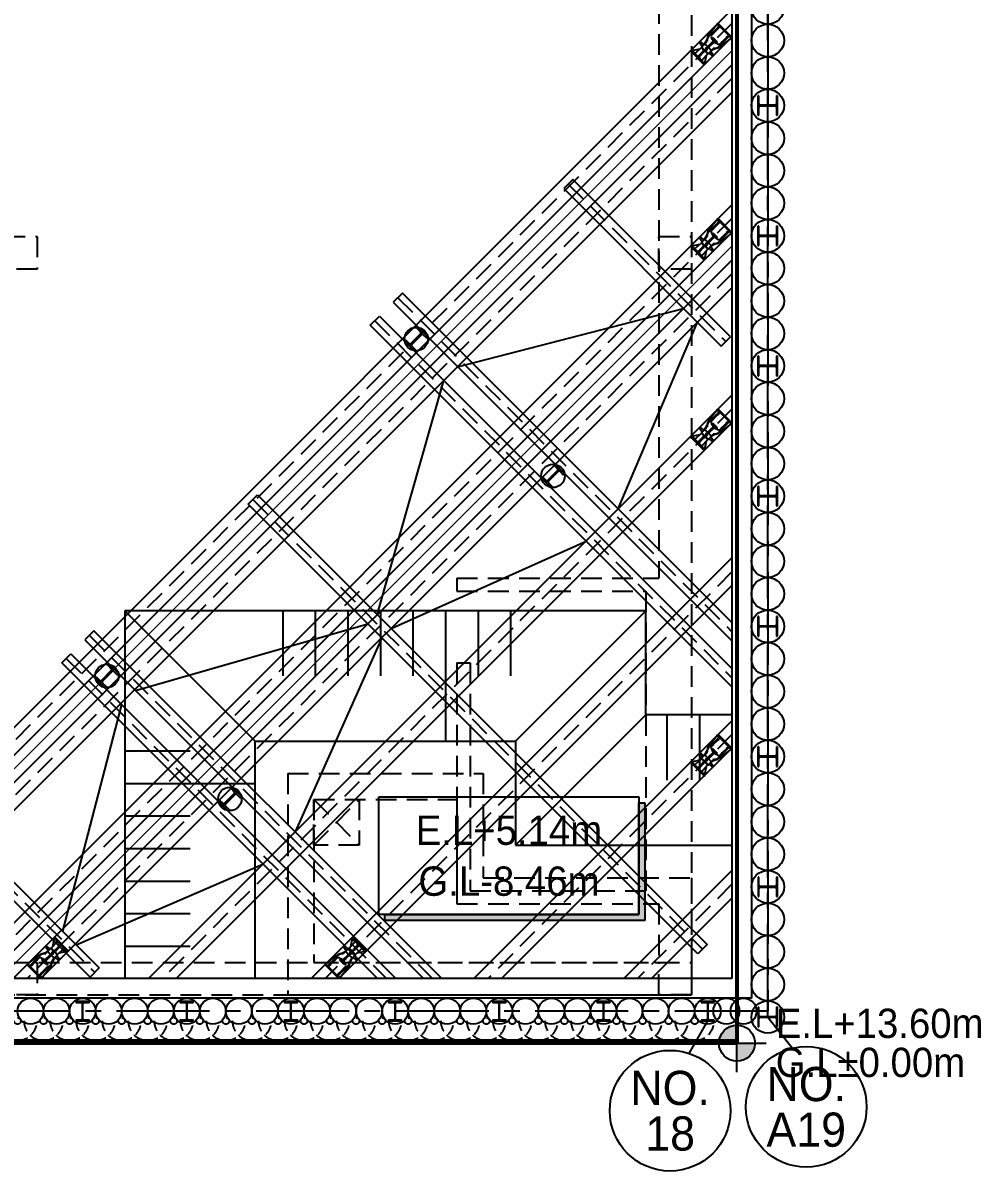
# Model space of a CAD drawing. Header units: millimetres. Extents: x 1073475 to 2890243, y -1340830 to -367733.
# Drawn here: x 2058737 to 2061314, y -382836 to -379747 of the extents above; entities that cross this region are included whole.
import ezdxf
from ezdxf.enums import TextEntityAlignment as Align

# ---------------------------------------------------------------- set-up
doc = ezdxf.new("R2010")
doc.units = ezdxf.units.MM
doc.header["$LTSCALE"] = 50
for name, pattern in [('CENTER2', [28.575, 19.05, -3.175, 3.175, -3.175]), ('HIDDEN', [9.525, 6.35, -3.175]), ('HIDDEN2', [4.7625, 3.175, -1.5875]), ('PHANTOM', [63.5, 31.75, -6.35, 6.35, -6.35, 6.35, -6.35])]:
    doc.linetypes.add(name, pattern=pattern)
doc.layers.add('_0', color=7, linetype='Continuous', lineweight=0)
for name, color, linetype in [('ANGLE', 1, 'Continuous'), ('CEN', 1, 'CENTER2'), ('CIP', 1, 'Continuous'), ('H-BEAM', 5, 'Continuous'), ('H-BEAM-상부', 173, 'Continuous'), ('HPILE-300x200', 3, 'Continuous'), ('NO', 2, 'Continuous'), ('POST PILE', 6, 'Continuous'), ('SGR', 8, 'Continuous'), ('ST-CEN', 1, 'HIDDEN'), ('ST-CEN(상부 H-BEAM)', 1, 'HIDDEN'), ('ST-CEN(하부 H-BEAM)', 1, 'HIDDEN'), ('STRUT', 3, 'Continuous'), ('WALE-1', 3, 'Continuous'), ('건축', 233, 'HIDDEN'), ('굴착고', 2, 'Continuous'), ('대지경계선', 6, 'PHANTOM'), ('법면', 41, 'Continuous'), ('유압JACK', 2, 'Continuous'), ('현황레벨', 7, 'Continuous')]:
    doc.layers.add(name, color=color, linetype=linetype)
doc.styles.add('돋움', font='')
doc.styles.get('돋움').set_extended_font_data('Dotum')

# ---------------------------------------------------------------- blocks, each defined once
blk = doc.blocks.new('계측평면')
at = {"layer": '대지경계선', "color": 8}
blk.add_line((26245, -35090), (1238, -35090), dxfattribs=at)
at = {"layer": '대지경계선', "const_width": 60}
for points in [[(26247, -35088), (1240, -35088), (-5831, -28017), (-5831, -5156), (-174, 501), (26247, 501)], [(-5833, -5158), (-176, 499), (26245, 499), (26245, -35090), (1238, -35090), (-5833, -28019), (-5833, -5158)]]:
    blk.add_lwpolyline(points, dxfattribs=at)
blk = doc.blocks.new('A$C1D3235D9')
at = {"layer": 'SGR', "linetype": 'HIDDEN2'}
blk.add_circle((0, 0), 50, dxfattribs=at)
blk.add_arc((0, 0), 300, 0, 180, dxfattribs=at)
blk = doc.blocks.new('A$C59AB4A79')
at = {"layer": '굴착고'}
blk.add_hatch(color=251, dxfattribs=at).paths.add_polyline_path([(8291, -28766), (12195, -28766), (12195, -27049), (12285, -27049), (12285, -28856), (8291, -28856)])
at = {"layer": '현황레벨'}
h = blk.add_hatch(color=251, dxfattribs=at)
h.paths.add_polyline_path([(13700, -30463, 0.414214), (13423, -30740), (13700, -30740)])
h.paths.add_polyline_path([(13700, -30740), (13700, -31017, 0.414214), (13977, -30740)])
at = {"layer": '_0', "color": 251}
for p, q in [((13623, -15500), (-627, -29750)), ((13623, -18500), (2373, -29750))]:
    blk.add_line(p, q, dxfattribs=at)
at = {"layer": 'ANGLE', "color": 251}
for p, q in [((9409, -20350), (12880, -19455)), ((11877, -22534), (13092, -19668)), ((8175, -24161), (9197, -20562)), ((8387, -24373), (11382, -23029)), ((4460, -25325), (8033, -24302)), ((8245, -24514), (6914, -27496)), ((4248, -25537), (3341, -29020)), ((3553, -29232), (6419, -27991))]:
    blk.add_line(p, q, dxfattribs=at)
at = {"layer": 'CEN', "color": 251, "ltscale": 1.5}
for p, q in [((14173, 4361), (14173, -30250)), ((14173, -30339), (14173, 4361)), ((14173, -30250), (-11145, -30250))]:
    blk.add_line(p, q, dxfattribs=at)
at = {"layer": 'CIP', "color": 251}
for centre, radius in [((14173, -14839), 250), ((14173, -15339), 250), ((14173, -15839), 250), ((14173, -16339), 250), ((14173, -16839), 250), ((14173, -17339), 250), ((14173, -17839), 250), ((14173, -18339), 250), ((14173, -18839), 250), ((14173, -19339), 250), ((14173, -19839), 250), ((14173, -20339), 250), ((14173, -20839), 250), ((14173, -21339), 250), ((14173, -21839), 250), ((14173, -22339), 250), ((14173, -22839), 250), ((14173, -23339), 250), ((14173, -23839), 250), ((14173, -24339), 250), ((14173, -24839), 250), ((14173, -25339), 250), ((14173, -25839), 250), ((14173, -26339), 250), ((14173, -26839), 250), ((14173, -27339), 250), ((14173, -27839), 250), ((14173, -28339), 250), ((14173, -28839), 250), ((14173, -29339), 250), ((14173, -29839), 250), ((2850, -30250), 200), ((3250, -30250), 200), ((3650, -30250), 200), ((4050, -30250), 200), ((4450, -30250), 200), ((4850, -30250), 200), ((5250, -30250), 200), ((5650, -30250), 200), ((6050, -30250), 200), ((6450, -30250), 200), ((6850, -30250), 200), ((7250, -30250), 200), ((7650, -30250), 200), ((8050, -30250), 200), ((8450, -30250), 200), ((8850, -30250), 200), ((9250, -30250), 200), ((9650, -30250), 200), ((10050, -30250), 200), ((10450, -30250), 200), ((10850, -30250), 200), ((11250, -30250), 200), ((11650, -30250), 200), ((12050, -30250), 200), ((12450, -30250), 200), ((12850, -30250), 200), ((13250, -30250), 200), ((13537, -30250), 200), ((13801, -30250), 200), ((14173, -30339), 250)]:
    blk.add_circle(centre, radius, dxfattribs=at)
at = {"layer": 'H-BEAM', "color": 251}
for p, q in [((8562, -19219), (8420, -19361)), ((13623, -24280), (8562, -19219)), ((8420, -19361), (13623, -24563)), ((8067, -19714), (8208, -19573)), ((8208, -19573), (13623, -24988)), ((13623, -25270), (8067, -19714)), ((3824, -24406), (3682, -24547)), ((9168, -29750), (3824, -24406)), ((3682, -24547), (8885, -29750)), ((3329, -24901), (3470, -24759)), ((3470, -24759), (8461, -29750)), ((8178, -29750), (3329, -24901))]:
    blk.add_line(p, q, dxfattribs=at)
at = {"layer": 'H-BEAM-상부', "color": 251}
for p, q in [((11180, -17473), (11039, -17615)), ((11039, -17615), (13458, -20034)), ((13600, -19892), (11180, -17473)), ((13458, -20034), (13600, -19892)), ((6192, -22461), (6334, -22320)), ((6334, -22320), (13241, -29227)), ((13099, -29368), (6192, -22461)), ((3765, -29727), (1346, -27308)), ((1487, -27166), (3906, -29585)), ((13241, -29227), (13099, -29368)), ((3906, -29585), (3765, -29727))]:
    blk.add_line(p, q, dxfattribs=at)
at = {"layer": 'HPILE-300x200', "color": 251}
for p, q in [((14037, -16189), (14023, -16189)), ((14023, -16189), (14023, -16489)), ((14037, -16314), (14037, -16189)), ((14323, -16189), (14309, -16189)), ((14309, -16189), (14309, -16314)), ((14323, -16489), (14323, -16189)), ((14323, -16339), (14023, -16339)), ((14037, -16489), (14037, -16363)), ((14289, -16334), (14057, -16334)), ((14057, -16343), (14289, -16343)), ((14309, -16363), (14309, -16489)), ((14023, -16489), (14037, -16489)), ((14309, -16489), (14323, -16489)), ((14037, -18189), (14023, -18189)), ((14023, -18189), (14023, -18489)), ((14323, -18339), (14023, -18339)), ((14037, -18314), (14037, -18189)), ((14289, -18334), (14057, -18334)), ((14323, -18189), (14309, -18189)), ((14309, -18189), (14309, -18314)), ((14323, -18489), (14323, -18189)), ((14023, -18489), (14037, -18489)), ((14037, -18489), (14037, -18363)), ((14057, -18343), (14289, -18343)), ((14309, -18363), (14309, -18489)), ((14309, -18489), (14323, -18489)), ((14037, -20189), (14023, -20189)), ((14023, -20189), (14023, -20489)), ((14037, -20314), (14037, -20189)), ((14323, -20189), (14309, -20189)), ((14309, -20189), (14309, -20314)), ((14323, -20489), (14323, -20189)), ((14323, -20339), (14023, -20339)), ((14037, -20489), (14037, -20363)), ((14289, -20334), (14057, -20334)), ((14057, -20343), (14289, -20343)), ((14309, -20363), (14309, -20489)), ((14023, -20489), (14037, -20489)), ((14309, -20489), (14323, -20489)), ((14037, -22189), (14023, -22189)), ((14023, -22189), (14023, -22489)), ((14037, -22314), (14037, -22189)), ((14323, -22189), (14309, -22189)), ((14309, -22189), (14309, -22314)), ((14323, -22489), (14323, -22189)), ((14323, -22339), (14023, -22339)), ((14037, -22489), (14037, -22363)), ((14289, -22334), (14057, -22334)), ((14057, -22343), (14289, -22343)), ((14309, -22363), (14309, -22489)), ((14023, -22489), (14037, -22489)), ((14309, -22489), (14323, -22489)), ((14037, -24189), (14023, -24189)), ((14023, -24189), (14023, -24489)), ((14037, -24314), (14037, -24189)), ((14289, -24334), (14057, -24334)), ((14323, -24189), (14309, -24189)), ((14309, -24189), (14309, -24314)), ((14323, -24489), (14323, -24189)), ((14323, -24339), (14023, -24339)), ((14023, -24489), (14037, -24489)), ((14037, -24489), (14037, -24363)), ((14057, -24343), (14289, -24343)), ((14309, -24363), (14309, -24489)), ((14309, -24489), (14323, -24489)), ((14037, -26189), (14023, -26189)), ((14023, -26189), (14023, -26489)), ((14037, -26314), (14037, -26189)), ((14323, -26189), (14309, -26189)), ((14309, -26189), (14309, -26314)), ((14323, -26489), (14323, -26189)), ((14323, -26339), (14023, -26339)), ((14037, -26489), (14037, -26363)), ((14289, -26334), (14057, -26334)), ((14057, -26343), (14289, -26343)), ((14309, -26363), (14309, -26489)), ((14023, -26489), (14037, -26489)), ((14309, -26489), (14323, -26489)), ((14037, -28189), (14023, -28189)), ((14023, -28189), (14023, -28489)), ((14037, -28314), (14037, -28189)), ((14323, -28189), (14309, -28189)), ((14309, -28189), (14309, -28314)), ((14323, -28489), (14323, -28189)), ((14323, -28339), (14023, -28339)), ((14037, -28489), (14037, -28363)), ((14289, -28334), (14057, -28334)), ((14057, -28343), (14289, -28343)), ((14309, -28363), (14309, -28489)), ((14023, -28489), (14037, -28489)), ((14309, -28489), (14323, -28489)), ((3650, -30100), (3650, -30400)), ((5250, -30100), (5250, -30400)), ((6850, -30100), (6850, -30400)), ((8450, -30100), (8450, -30400)), ((10050, -30100), (10050, -30400)), ((11750, -30100), (11550, -30100)), ((11550, -30100), (11550, -30114)), ((11550, -30114), (11625, -30114)), ((11645, -30134), (11645, -30366)), ((11650, -30100), (11650, -30400)), ((11654, -30366), (11654, -30134)), ((11674, -30114), (11750, -30114)), ((11750, -30114), (11750, -30100)), ((13350, -30100), (13150, -30100)), ((13150, -30100), (13150, -30114)), ((13150, -30114), (13225, -30114)), ((13245, -30134), (13245, -30366)), ((13250, -30100), (13250, -30400)), ((13254, -30366), (13254, -30134)), ((13274, -30114), (13350, -30114)), ((13350, -30114), (13350, -30100)), ((14037, -30189), (14023, -30189)), ((14023, -30189), (14023, -30489)), ((14037, -30314), (14037, -30189)), ((14323, -30189), (14309, -30189)), ((14309, -30189), (14309, -30314)), ((14323, -30489), (14323, -30189)), ((11625, -30386), (11550, -30386)), ((11550, -30386), (11550, -30400)), ((11550, -30400), (11750, -30400)), ((11750, -30386), (11674, -30386)), ((11750, -30400), (11750, -30386)), ((13225, -30386), (13150, -30386)), ((13150, -30386), (13150, -30400)), ((13150, -30400), (13350, -30400)), ((13350, -30386), (13274, -30386)), ((13350, -30400), (13350, -30386)), ((14323, -30339), (14023, -30339)), ((14023, -30489), (14037, -30489)), ((14037, -30489), (14037, -30363)), ((14289, -30334), (14057, -30334)), ((14057, -30343), (14289, -30343)), ((14309, -30363), (14309, -30489)), ((14309, -30489), (14323, -30489))]:
    blk.add_line(p, q, dxfattribs=at)
for points in [[(3750, -30400), (3750, -30386), (3674, -30386, -0.414214), (3654, -30366), (3654, -30134, -0.414214), (3674, -30114), (3750, -30114), (3750, -30100), (3550, -30100), (3550, -30114), (3625, -30114, -0.414214), (3645, -30134), (3645, -30366, -0.414214), (3625, -30386), (3550, -30386), (3550, -30400)], [(5350, -30400), (5350, -30386), (5274, -30386, -0.414214), (5254, -30366), (5254, -30134, -0.414214), (5274, -30114), (5350, -30114), (5350, -30100), (5150, -30100), (5150, -30114), (5225, -30114, -0.414214), (5245, -30134), (5245, -30366, -0.414214), (5225, -30386), (5150, -30386), (5150, -30400)], [(6950, -30400), (6950, -30386), (6874, -30386, -0.414214), (6854, -30366), (6854, -30134, -0.414214), (6874, -30114), (6950, -30114), (6950, -30100), (6750, -30100), (6750, -30114), (6825, -30114, -0.414214), (6845, -30134), (6845, -30366, -0.414214), (6825, -30386), (6750, -30386), (6750, -30400)], [(8550, -30400), (8550, -30386), (8474, -30386, -0.414214), (8454, -30366), (8454, -30134, -0.414214), (8474, -30114), (8550, -30114), (8550, -30100), (8350, -30100), (8350, -30114), (8425, -30114, -0.414214), (8445, -30134), (8445, -30366, -0.414214), (8425, -30386), (8350, -30386), (8350, -30400)], [(10150, -30400), (10150, -30386), (10074, -30386, -0.414214), (10054, -30366), (10054, -30134, -0.414214), (10074, -30114), (10150, -30114), (10150, -30100), (9950, -30100), (9950, -30114), (10025, -30114, -0.414214), (10045, -30134), (10045, -30366, -0.414214), (10025, -30386), (9950, -30386), (9950, -30400)]]:
    blk.add_lwpolyline(points, format="xyb", close=True, dxfattribs=at)
for centre, start, end in [((14057, -16314), 180, 270), ((14057, -16363), 90, 180), ((14289, -16314), 270, 0), ((14289, -16363), 0, 90), ((14057, -18314), 180, 270), ((14289, -18314), 270, 0), ((14057, -18363), 90, 180), ((14289, -18363), 0, 90), ((14057, -20314), 180, 270), ((14057, -20363), 90, 180), ((14289, -20314), 270, 0), ((14289, -20363), 0, 90), ((14057, -22314), 180, 270), ((14057, -22363), 90, 180), ((14289, -22314), 270, 0), ((14289, -22363), 0, 90), ((14057, -24314), 180, 270), ((14289, -24314), 270, 0), ((14057, -24363), 90, 180), ((14289, -24363), 0, 90), ((14057, -26314), 180, 270), ((14057, -26363), 90, 180), ((14289, -26314), 270, 0), ((14289, -26363), 0, 90), ((14057, -28314), 180, 270), ((14057, -28363), 90, 180), ((14289, -28314), 270, 0), ((14289, -28363), 0, 90), ((11625, -30134), 0, 90), ((11674, -30134), 90, 180), ((13225, -30134), 0, 90), ((13274, -30134), 90, 180), ((14057, -30314), 180, 270), ((14289, -30314), 270, 0), ((11625, -30366), 270, 0), ((11674, -30366), 180, 270), ((13225, -30366), 270, 0), ((13274, -30366), 180, 270), ((14057, -30363), 90, 180), ((14289, -30363), 0, 90)]:
    blk.add_arc(centre, 20, start, end, dxfattribs=at)
at = {"layer": 'NO', "color": 251, "ltscale": 0.2}
for p, q in [((12965, -30898), (13250, -30400)), ((14173, -30343), (14553, -30817))]:
    blk.add_line(p, q, dxfattribs=at)
at = {"layer": 'NO', "color": 251}
for centre in [(12673, -31778), (14764, -31719)]:
    blk.add_circle(centre, 927, dxfattribs=at)
at = {"layer": 'POST PILE', "color": 251}
for p, q in [((8668, -20032), (8880, -19820)), ((10768, -22133), (10980, -21921)), ((3917, -25206), (4129, -24994)), ((5806, -27095), (6018, -26883))]:
    blk.add_line(p, q, dxfattribs=at)
for points in [[(8950, -19891), (8933, -19909), (8883, -19859, 0.414214), (8855, -19859), (8706, -20007, 0.414214), (8706, -20036), (8756, -20085), (8738, -20103), (8597, -19962), (8615, -19944), (8664, -19994, 0.414214), (8693, -19994), (8841, -19845, 0.414214), (8841, -19817), (8791, -19767), (8809, -19750)], [(11051, -21991), (11033, -22009), (10983, -21959, 0.414214), (10955, -21959), (10807, -22108, 0.414214), (10807, -22136), (10856, -22186), (10839, -22204), (10697, -22062), (10715, -22044), (10765, -22094, 0.414214), (10793, -22094), (10942, -21946, 0.414214), (10942, -21918), (10892, -21868), (10909, -21850)], [(4200, -25065), (4182, -25082), (4132, -25033, 0.414214), (4104, -25033), (3955, -25181, 0.414214), (3955, -25209), (4005, -25259), (3988, -25277), (3846, -25135), (3864, -25118), (3914, -25168, 0.414214), (3942, -25168), (4091, -25019, 0.414214), (4091, -24991), (4041, -24941), (4058, -24923)], [(6089, -26954), (6071, -26971), (6021, -26921, 0.414214), (5993, -26921), (5844, -27070, 0.414214), (5844, -27098), (5894, -27148), (5877, -27166), (5735, -27024), (5753, -27007), (5803, -27056, 0.414214), (5831, -27056), (5979, -26908, 0.414214), (5979, -26880), (5930, -26830), (5947, -26812)]]:
    blk.add_lwpolyline(points, format="xyb", close=True, dxfattribs=at)
for centre in [(8774, -19926), (10874, -22027), (4023, -25100), (5912, -26989)]:
    blk.add_circle(centre, 180, dxfattribs=at)
at = {"layer": 'SGR', "color": 251, "linetype": 'HIDDEN2'}
for centre in [(11850, -30400), (12250, -30400), (12650, -30400), (13050, -30400)]:
    blk.add_circle(centre, 50, dxfattribs=at)
for centre in [(11850, -30400), (12250, -30400), (12650, -30400), (13050, -30400)]:
    blk.add_arc(centre, 300, 180, 0, dxfattribs=at)
at = {"layer": 'ST-CEN', "color": 251}
for p, q in [((13623, -15076), (-1051, -29750)), ((13623, -15925), (-203, -29750)), ((13623, -18076), (1949, -29750)), ((13623, -18925), (2797, -29750)), ((13623, -21000), (4873, -29750)), ((13623, -23500), (7373, -29750)), ((13623, -26000), (9873, -29750)), ((13623, -28300), (12173, -29750))]:
    blk.add_line(p, q, dxfattribs=at)
at = {"layer": 'ST-CEN(상부 H-BEAM)', "color": 251}
for p, q in [((11110, -17544), (13529, -19963)), ((6263, -22390), (13170, -29297)), ((1417, -27237), (3836, -29656))]:
    blk.add_line(p, q, dxfattribs=at)
at = {"layer": 'ST-CEN(하부 H-BEAM)', "color": 251}
for p, q in [((8491, -19290), (13623, -24422)), ((8137, -19644), (13623, -25129)), ((3753, -24476), (9026, -29750)), ((3399, -24830), (8319, -29750))]:
    blk.add_line(p, q, dxfattribs=at)
at = {"layer": 'STRUT', "color": 251}
for p, q in [((13623, -14864), (-1263, -29750)), ((13623, -15288), (-839, -29750)), ((13623, -15712), (-415, -29750)), ((13623, -16137), (9, -29750)), ((13623, -17864), (1737, -29750)), ((13623, -18288), (2161, -29750)), ((13623, -18712), (2585, -29750)), ((13623, -19137), (3009, -29750)), ((13623, -20788), (4661, -29750)), ((13623, -21212), (5085, -29750)), ((13623, -23288), (7161, -29750)), ((13623, -23712), (7585, -29750)), ((13623, -25788), (9661, -29750)), ((13623, -26212), (10085, -29750)), ((13623, -28088), (11961, -29750)), ((13623, -28512), (12385, -29750))]:
    blk.add_line(p, q, dxfattribs=at)
at = {"layer": 'WALE-1', "color": 251}
for p, q in [((13923, 4150), (13923, -30050)), ((13623, 3850), (13623, -29750)), ((13623, -29750), (-10938, -29750)), ((13923, -30050), (-11062, -30050))]:
    blk.add_line(p, q, dxfattribs=at)
at = {"layer": '건축', "color": 251}
for p, q in [((13700, 4849), (13700, -30740)), ((13000, 4100), (13000, -30000)), ((12500, 0), (12500, -23600)), ((2450, -18350), (2950, -18350)), ((2950, -18350), (2950, -18850)), ((12500, -18850), (12500, -18350)), ((12500, -18350), (13000, -18350)), ((13000, -18350), (13000, -18850)), ((2950, -18850), (2450, -18850)), ((13000, -18850), (12500, -18850)), ((9400, -23600), (9400, -23800)), ((9400, -23600), (12500, -23600)), ((9400, -23800), (12300, -23800)), ((12300, -23800), (12300, -28400)), ((9400, -24900), (9400, -28600)), ((9400, -24900), (9600, -24900)), ((9600, -24900), (9600, -28400)), ((6800, -26600), (9800, -26600)), ((6800, -26600), (6800, -30000)), ((9800, -26600), (9800, -28200)), ((8201, -26959), (12195, -26959)), ((8201, -28766), (8201, -26959)), ((12195, -26959), (12195, -28766)), ((7200, -27000), (9400, -27000)), ((7200, -27000), (7200, -29500)), ((7200, -27000), (7900, -27700)), ((7200, -27700), (7900, -27000)), ((7200, -27000), (7900, -27000)), ((7200, -27700), (7200, -27000)), ((7900, -27000), (7900, -27700)), ((9400, -27000), (9400, -28600)), ((7900, -27700), (7200, -27700)), ((9800, -28200), (13000, -28200)), ((13000, -28200), (13000, -30000)), ((9600, -28400), (12300, -28400)), ((9400, -28600), (12500, -28600)), ((9400, -28600), (12500, -28600)), ((9400, -28600), (12500, -28600)), ((12500, -28600), (12500, -29500)), ((12500, -28600), (12500, -29500)), ((12500, -28600), (12500, -29500)), ((12195, -28766), (8201, -28766)), ((-10834, -29500), (12500, -29500)), ((2450, -29500), (2950, -29500)), ((2950, -29500), (2950, -30000)), ((7200, -29500), (12500, -29500)), ((12500, -30000), (12500, -29500)), ((12500, -29500), (13000, -29500)), ((13000, -29500), (13000, -30000)), ((-11041, -30000), (13000, -30000)), ((2950, -30000), (2450, -30000)), ((6800, -30000), (13000, -30000)), ((13000, -30000), (12500, -30000)), ((13700, -30740), (-11307, -30740))]:
    blk.add_line(p, q, dxfattribs=at)
at = {"layer": '굴착고', "color": 251}
for p, q in [((8201, -26959), (12195, -26959)), ((8201, -28766), (8201, -26959)), ((12195, -26959), (12195, -28766)), ((12195, -28766), (12195, -27049)), ((12195, -27049), (12285, -27049)), ((12285, -27049), (12285, -28856)), ((12195, -28766), (8201, -28766)), ((8291, -28766), (12195, -28766)), ((8291, -28856), (8291, -28766)), ((12285, -28856), (8291, -28856))]:
    blk.add_line(p, q, dxfattribs=at)
at = {"layer": '대지경계선'}
blk.add_line((13700, 4849), (13700, -30740), dxfattribs=at)
at = {"layer": '대지경계선', "const_width": 60}
blk.add_lwpolyline([(13700, -30740), (-11307, -30740), (-18378, -23669), (-18378, -808), (-12721, 4849), (13700, 4849)], dxfattribs=at)
at = {"layer": '법면', "color": 251}
for p, q in [((12300, -24100), (4300, -24100)), ((4300, -24100), (4300, -29750)), ((4300, -24100), (6300, -26100)), ((6723, -24100), (6723, -25100)), ((7223, -24100), (7223, -25100)), ((7723, -24100), (7723, -25100)), ((8223, -24100), (8223, -25100)), ((8723, -24100), (8723, -25100)), ((9223, -24100), (9223, -26100)), ((9723, -24100), (9723, -25100)), ((10223, -24100), (10223, -25100)), ((10300, -26100), (12300, -24100)), ((12300, -25700), (12300, -24100)), ((12300, -25700), (10300, -27700)), ((13623, -25700), (12300, -25700)), ((12623, -25700), (12623, -26700)), ((13123, -25700), (13123, -26700)), ((4300, -26250), (5300, -26250)), ((6300, -29750), (6300, -26100)), ((6300, -26100), (10300, -26100)), ((10300, -26100), (10300, -27700)), ((4300, -26750), (6300, -26750)), ((4300, -27250), (5300, -27250)), ((4300, -27750), (5300, -27750)), ((10300, -27700), (13623, -27700)), ((4300, -28250), (5300, -28250)), ((4300, -28750), (5300, -28750)), ((4300, -29250), (5300, -29250))]:
    blk.add_line(p, q, dxfattribs=at)
at = {"layer": '유압JACK', "color": 251}
for p, q in [((13401, -15085), (13263, -15260)), ((13416, -15128), (13266, -15277)), ((13435, -15130), (13309, -15257)), ((13401, -15085), (13411, -15076)), ((13401, -15092), (13416, -15106)), ((13406, -15160), (13408, -15163)), ((13419, -15152), (13408, -15163)), ((13623, -15288), (13411, -15076)), ((13416, -15150), (13419, -15152)), ((13568, -15259), (13440, -15130)), ((13209, -15388), (13240, -15323)), ((13240, -15345), (13240, -15328)), ((13314, -15311), (13320, -15305)), ((13315, -15313), (13322, -15307)), ((13316, -15301), (13320, -15298)), ((13398, -15383), (13316, -15301)), ((13401, -15379), (13320, -15298)), ((13324, -15309), (13320, -15305)), ((13323, -15308), (13327, -15305)), ((13324, -15309), (13327, -15305)), ((13324, -15309), (13327, -15305)), ((13394, -15379), (13324, -15309)), ((13329, -15307), (13327, -15305)), ((13329, -15303), (13333, -15299)), ((13331, -15304), (13329, -15303)), ((13329, -15307), (13331, -15304)), ((13394, -15372), (13329, -15307)), ((13331, -15234), (13334, -15237)), ((13396, -15369), (13331, -15304)), ((13399, -15366), (13333, -15299)), ((13334, -15237), (13345, -15227)), ((13342, -15224), (13345, -15227)), ((13571, -15283), (13422, -15432)), ((13614, -15297), (13439, -15436)), ((13568, -15263), (13442, -15390)), ((13546, -15280), (13536, -15290)), ((13539, -15293), (13536, -15290)), ((13549, -15283), (13546, -15280)), ((13606, -15297), (13592, -15283)), ((13614, -15297), (13623, -15288)), ((12986, -15500), (12995, -15491)), ((13198, -15712), (12986, -15500)), ((12986, -15500), (13198, -15712)), ((13003, -15491), (13088, -15576)), ((13003, -15491), (13113, -15601)), ((13003, -15491), (13043, -15531)), ((13005, -15494), (13135, -15467)), ((13151, -15453), (13063, -15532)), ((13172, -15516), (13109, -15576)), ((13131, -15380), (13161, -15416)), ((13145, -15366), (13180, -15396)), ((13158, -15438), (13160, -15436)), ((13207, -15492), (13158, -15443)), ((13203, -15496), (13159, -15453)), ((13160, -15436), (13202, -15394)), ((13163, -15457), (13168, -15453)), ((13242, -15535), (13163, -15457)), ((13166, -15459), (13170, -15455)), ((13246, -15531), (13168, -15453)), ((13201, -15395), (13202, -15394)), ((13202, -15395), (13202, -15394)), ((13203, -15496), (13246, -15539)), ((13205, -15391), (13234, -15362)), ((13268, -15454), (13205, -15391)), ((13207, -15492), (13255, -15540)), ((13256, -15442), (13208, -15394)), ((13335, -15351), (13255, -15431)), ((13256, -15442), (13305, -15491)), ((13263, -15539), (13305, -15496)), ((13348, -15363), (13268, -15443)), ((13268, -15454), (13308, -15494)), ((13282, -15430), (13269, -15417)), ((13332, -15554), (13302, -15518)), ((13303, -15498), (13305, -15496)), ((13304, -15497), (13305, -15496)), ((13308, -15494), (13336, -15465)), ((13311, -15490), (13375, -15459)), ((13340, -15371), (13327, -15359)), ((13354, -15459), (13371, -15459)), ((13385, -15383), (13392, -15377)), ((13388, -15385), (13394, -15379)), ((13390, -15376), (13394, -15372)), ((13390, -15375), (13394, -15372)), ((13392, -15370), (13394, -15368)), ((13396, -15369), (13399, -15366)), ((13398, -15383), (13401, -15379)), ((13461, -15365), (13472, -15354)), ((13464, -15367), (13461, -15365)), ((13475, -15357), (13472, -15354)), ((13208, -15696), (13105, -15594)), ((13183, -15526), (13122, -15590)), ((13208, -15696), (13123, -15611)), ((13246, -15548), (13167, -15636)), ((13208, -15696), (13168, -15656)), ((13205, -15693), (13232, -15564)), ((13240, -15533), (13244, -15529)), ((13242, -15535), (13246, -15531)), ((13261, -15540), (13263, -15539)), ((13318, -15568), (13283, -15538)), ((13198, -15712), (13208, -15703)), ((13401, -18085), (13263, -18260)), ((13416, -18128), (13266, -18277)), ((13435, -18130), (13309, -18257)), ((13401, -18085), (13411, -18076)), ((13401, -18092), (13416, -18106)), ((13406, -18160), (13408, -18163)), ((13419, -18152), (13408, -18163)), ((13623, -18288), (13411, -18076)), ((13416, -18150), (13419, -18152)), ((13568, -18259), (13440, -18130)), ((13209, -18388), (13240, -18323)), ((13240, -18345), (13240, -18328)), ((13314, -18311), (13320, -18305)), ((13315, -18313), (13322, -18307)), ((13316, -18301), (13320, -18298)), ((13398, -18383), (13316, -18301)), ((13401, -18379), (13320, -18298)), ((13324, -18309), (13320, -18305)), ((13323, -18308), (13327, -18305)), ((13324, -18309), (13327, -18305)), ((13324, -18309), (13327, -18305)), ((13394, -18379), (13324, -18309)), ((13329, -18307), (13327, -18305)), ((13329, -18303), (13333, -18299)), ((13331, -18304), (13329, -18303)), ((13329, -18307), (13331, -18304)), ((13394, -18372), (13329, -18307)), ((13331, -18234), (13334, -18237)), ((13396, -18369), (13331, -18304)), ((13399, -18366), (13333, -18299)), ((13334, -18237), (13345, -18227)), ((13342, -18224), (13345, -18227)), ((13571, -18283), (13422, -18432)), ((13614, -18297), (13439, -18436)), ((13568, -18263), (13442, -18390)), ((13546, -18280), (13536, -18290)), ((13539, -18293), (13536, -18290)), ((13549, -18283), (13546, -18280)), ((13606, -18297), (13592, -18283)), ((13614, -18297), (13623, -18288)), ((12986, -18500), (12995, -18491)), ((13198, -18712), (12986, -18500)), ((12986, -18500), (13198, -18712)), ((13003, -18491), (13088, -18576)), ((13003, -18491), (13113, -18601)), ((13003, -18491), (13043, -18531)), ((13005, -18494), (13135, -18467)), ((13151, -18453), (13063, -18532)), ((13172, -18516), (13109, -18576)), ((13131, -18380), (13161, -18416)), ((13145, -18366), (13180, -18396)), ((13158, -18438), (13160, -18436)), ((13207, -18492), (13158, -18443)), ((13203, -18496), (13159, -18453)), ((13160, -18436), (13202, -18394)), ((13163, -18457), (13168, -18453)), ((13242, -18535), (13163, -18457)), ((13166, -18459), (13170, -18455)), ((13246, -18531), (13168, -18453)), ((13201, -18395), (13202, -18394)), ((13202, -18395), (13202, -18394)), ((13203, -18496), (13246, -18539)), ((13205, -18391), (13234, -18362)), ((13268, -18454), (13205, -18391)), ((13207, -18492), (13255, -18540)), ((13256, -18442), (13208, -18394)), ((13335, -18351), (13255, -18431)), ((13256, -18442), (13305, -18491)), ((13263, -18539), (13305, -18496)), ((13348, -18363), (13268, -18443)), ((13268, -18454), (13308, -18494)), ((13282, -18430), (13269, -18417)), ((13303, -18498), (13305, -18496)), ((13304, -18497), (13305, -18496)), ((13308, -18494), (13336, -18465)), ((13311, -18490), (13375, -18459)), ((13340, -18371), (13327, -18359)), ((13354, -18459), (13371, -18459)), ((13385, -18383), (13392, -18377)), ((13388, -18385), (13394, -18379)), ((13390, -18376), (13394, -18372)), ((13390, -18375), (13394, -18372)), ((13392, -18370), (13394, -18368)), ((13396, -18369), (13399, -18366)), ((13398, -18383), (13401, -18379)), ((13461, -18365), (13472, -18354)), ((13464, -18367), (13461, -18365)), ((13475, -18357), (13472, -18354)), ((13208, -18696), (13105, -18594)), ((13183, -18526), (13122, -18590)), ((13208, -18696), (13123, -18611)), ((13246, -18548), (13167, -18636)), ((13208, -18696), (13168, -18656)), ((13205, -18693), (13232, -18564)), ((13240, -18533), (13244, -18529)), ((13242, -18535), (13246, -18531)), ((13261, -18540), (13263, -18539)), ((13318, -18568), (13283, -18538)), ((13332, -18554), (13302, -18518)), ((13198, -18712), (13208, -18703)), ((13401, -21009), (13263, -21184)), ((13416, -21052), (13266, -21201)), ((13435, -21055), (13309, -21181)), ((13331, -21159), (13334, -21162)), ((13334, -21162), (13345, -21151)), ((13342, -21148), (13345, -21151)), ((13401, -21009), (13411, -21000)), ((13401, -21017), (13416, -21031)), ((13406, -21084), (13408, -21087)), ((13419, -21077), (13408, -21087)), ((13623, -21212), (13411, -21000)), ((13416, -21074), (13419, -21077)), ((13568, -21183), (13440, -21055)), ((13131, -21305), (13161, -21340)), ((13145, -21291), (13180, -21321)), ((13160, -21360), (13202, -21318)), ((13201, -21320), (13202, -21318)), ((13202, -21319), (13202, -21318)), ((13205, -21315), (13234, -21287)), ((13268, -21378), (13205, -21315)), ((13256, -21367), (13208, -21318)), ((13209, -21312), (13240, -21248)), ((13240, -21269), (13240, -21252)), ((13335, -21275), (13255, -21355)), ((13348, -21288), (13268, -21368)), ((13314, -21235), (13320, -21229)), ((13315, -21238), (13322, -21231)), ((13316, -21226), (13320, -21222)), ((13398, -21307), (13316, -21226)), ((13401, -21304), (13320, -21222)), ((13324, -21233), (13320, -21229)), ((13323, -21233), (13327, -21229)), ((13324, -21233), (13327, -21229)), ((13324, -21233), (13327, -21229)), ((13394, -21303), (13324, -21233)), ((13329, -21231), (13327, -21229)), ((13340, -21296), (13327, -21283)), ((13329, -21227), (13333, -21224)), ((13331, -21229), (13329, -21227)), ((13329, -21231), (13331, -21229)), ((13394, -21296), (13329, -21231)), ((13396, -21294), (13331, -21229)), ((13399, -21290), (13333, -21224)), ((13385, -21308), (13392, -21301)), ((13388, -21309), (13394, -21303)), ((13390, -21300), (13394, -21296)), ((13390, -21299), (13394, -21296)), ((13392, -21294), (13394, -21292)), ((13396, -21294), (13399, -21290)), ((13398, -21307), (13401, -21304)), ((13571, -21207), (13422, -21357)), ((13614, -21222), (13439, -21360)), ((13568, -21188), (13442, -21314)), ((13461, -21289), (13472, -21278)), ((13464, -21292), (13461, -21289)), ((13475, -21281), (13472, -21278)), ((13546, -21204), (13536, -21215)), ((13539, -21217), (13536, -21215)), ((13549, -21207), (13546, -21204)), ((13606, -21222), (13592, -21207)), ((13614, -21222), (13623, -21212)), ((12986, -21425), (12995, -21415)), ((13198, -21637), (12986, -21425)), ((12986, -21425), (13198, -21637)), ((13003, -21415), (13088, -21500)), ((13003, -21415), (13113, -21525)), ((13003, -21415), (13043, -21455)), ((13005, -21418), (13135, -21391)), ((13151, -21377), (13063, -21456)), ((13172, -21440), (13109, -21501)), ((13183, -21451), (13122, -21514)), ((13158, -21362), (13160, -21360)), ((13207, -21416), (13158, -21368)), ((13203, -21420), (13159, -21377)), ((13163, -21381), (13168, -21377)), ((13242, -21460), (13163, -21381)), ((13166, -21383), (13170, -21379)), ((13246, -21472), (13167, -21560)), ((13246, -21455), (13168, -21377)), ((13203, -21420), (13246, -21464)), ((13205, -21618), (13232, -21488)), ((13207, -21416), (13255, -21465)), ((13240, -21457), (13244, -21453)), ((13242, -21460), (13246, -21455)), ((13256, -21367), (13305, -21415)), ((13261, -21465), (13263, -21463)), ((13263, -21463), (13305, -21421)), ((13268, -21378), (13308, -21418)), ((13282, -21354), (13269, -21341)), ((13318, -21492), (13283, -21462)), ((13332, -21478), (13302, -21443)), ((13303, -21422), (13305, -21421)), ((13304, -21421), (13305, -21421)), ((13308, -21418), (13336, -21389)), ((13311, -21414), (13375, -21383)), ((13354, -21383), (13371, -21383)), ((13208, -21620), (13105, -21518)), ((13208, -21620), (13123, -21535)), ((13208, -21620), (13168, -21580)), ((13198, -21637), (13208, -21628)), ((13401, -26010), (13263, -26184)), ((13416, -26052), (13266, -26201)), ((13435, -26055), (13309, -26181)), ((13401, -26010), (13411, -26000)), ((13401, -26017), (13416, -26031)), ((13406, -26084), (13408, -26087)), ((13419, -26077), (13408, -26087)), ((13623, -26212), (13411, -26000)), ((13416, -26074), (13419, -26077)), ((13568, -26183), (13440, -26055)), ((13209, -26312), (13240, -26248)), ((13240, -26269), (13240, -26252)), ((13335, -26275), (13255, -26355)), ((13314, -26235), (13320, -26229)), ((13315, -26238), (13322, -26231)), ((13316, -26226), (13320, -26222)), ((13398, -26307), (13316, -26226)), ((13401, -26304), (13320, -26222)), ((13324, -26233), (13320, -26229)), ((13323, -26233), (13327, -26229)), ((13324, -26233), (13327, -26229)), ((13324, -26233), (13327, -26229)), ((13394, -26303), (13324, -26233)), ((13329, -26231), (13327, -26229)), ((13329, -26227), (13333, -26224)), ((13331, -26229), (13329, -26227)), ((13329, -26231), (13331, -26229)), ((13394, -26296), (13329, -26231)), ((13331, -26159), (13334, -26162)), ((13396, -26294), (13331, -26229)), ((13399, -26290), (13333, -26224)), ((13334, -26162), (13345, -26151)), ((13342, -26148), (13345, -26151)), ((13571, -26207), (13422, -26357)), ((13614, -26222), (13439, -26360)), ((13568, -26188), (13442, -26314)), ((13546, -26204), (13536, -26215)), ((13539, -26217), (13536, -26215)), ((13549, -26207), (13546, -26204)), ((13606, -26222), (13592, -26207)), ((13614, -26222), (13623, -26212)), ((12986, -26425), (12995, -26415)), ((13198, -26637), (12986, -26425)), ((12986, -26425), (13198, -26637)), ((13003, -26415), (13088, -26500)), ((13003, -26415), (13113, -26525)), ((13003, -26415), (13043, -26455)), ((13005, -26418), (13135, -26391)), ((13151, -26377), (13063, -26456)), ((13172, -26440), (13109, -26501)), ((13183, -26451), (13122, -26514)), ((13131, -26305), (13161, -26340)), ((13145, -26291), (13180, -26321)), ((13158, -26362), (13160, -26360)), ((13207, -26416), (13158, -26368)), ((13203, -26420), (13159, -26377)), ((13160, -26360), (13202, -26318)), ((13163, -26381), (13168, -26377)), ((13242, -26460), (13163, -26381)), ((13166, -26383), (13170, -26379)), ((13246, -26455), (13168, -26377)), ((13201, -26320), (13202, -26318)), ((13202, -26319), (13202, -26318)), ((13203, -26420), (13246, -26464)), ((13205, -26315), (13234, -26287)), ((13268, -26378), (13205, -26315)), ((13207, -26416), (13255, -26465)), ((13256, -26367), (13208, -26318)), ((13256, -26367), (13305, -26415)), ((13263, -26463), (13305, -26421)), ((13348, -26288), (13268, -26368)), ((13268, -26378), (13308, -26418)), ((13282, -26354), (13269, -26341)), ((13332, -26478), (13302, -26443)), ((13303, -26422), (13305, -26421)), ((13304, -26421), (13305, -26421)), ((13308, -26418), (13336, -26389)), ((13311, -26414), (13375, -26383)), ((13340, -26296), (13327, -26283)), ((13354, -26383), (13371, -26383)), ((13385, -26308), (13392, -26301)), ((13388, -26309), (13394, -26303)), ((13390, -26300), (13394, -26296)), ((13390, -26299), (13394, -26296)), ((13392, -26294), (13394, -26292)), ((13396, -26294), (13399, -26290)), ((13398, -26307), (13401, -26304)), ((13461, -26289), (13472, -26278)), ((13464, -26292), (13461, -26289)), ((13475, -26281), (13472, -26278)), ((13208, -26620), (13105, -26518)), ((13208, -26620), (13123, -26535)), ((13246, -26472), (13167, -26560)), ((13208, -26620), (13168, -26580)), ((13198, -26637), (13208, -26628)), ((13205, -26618), (13232, -26488)), ((13240, -26457), (13244, -26453)), ((13242, -26460), (13246, -26455)), ((13261, -26465), (13263, -26463)), ((13318, -26492), (13283, -26462)), ((3088, -29272), (3118, -29308)), ((3102, -29258), (3137, -29288)), ((3174, -29278), (3253, -29190)), ((3215, -29133), (3188, -29262)), ((3222, -29114), (3212, -29123)), ((3212, -29130), (3252, -29170)), ((3212, -29130), (3315, -29232)), ((3212, -29130), (3297, -29215)), ((3222, -29114), (3434, -29326)), ((3434, -29326), (3222, -29114)), ((3237, -29300), (3298, -29236)), ((3248, -29311), (3311, -29250)), ((3417, -29335), (3307, -29225)), ((3417, -29335), (3332, -29250)), ((7663, -29272), (7693, -29308)), ((7677, -29258), (7713, -29288)), ((7749, -29278), (7829, -29190)), ((7791, -29133), (7764, -29262)), ((7797, -29114), (7788, -29123)), ((7788, -29130), (7828, -29170)), ((7788, -29130), (7891, -29232)), ((7788, -29130), (7873, -29215)), ((7797, -29114), (8009, -29326)), ((8009, -29326), (7797, -29114)), ((7812, -29300), (7873, -29236)), ((7823, -29311), (7887, -29250)), ((7993, -29335), (7883, -29225)), ((7993, -29335), (7908, -29250)), ((2806, -29529), (2981, -29390)), ((2849, -29543), (2998, -29394)), ((2852, -29563), (2978, -29436)), ((3022, -29443), (3019, -29447)), ((3019, -29447), (3100, -29528)), ((3022, -29443), (3104, -29525)), ((3032, -29441), (3026, -29447)), ((3026, -29447), (3096, -29517)), ((3035, -29443), (3028, -29449)), ((3109, -29336), (3045, -29367)), ((3066, -29367), (3049, -29367)), ((3072, -29463), (3152, -29383)), ((3112, -29332), (3084, -29361)), ((3085, -29475), (3165, -29395)), ((3152, -29372), (3112, -29332)), ((3157, -29287), (3115, -29330)), ((3117, -29328), (3115, -29330)), ((3116, -29329), (3115, -29330)), ((3164, -29384), (3115, -29335)), ((3138, -29396), (3151, -29409)), ((3152, -29372), (3215, -29435)), ((3159, -29286), (3157, -29287)), ((3164, -29384), (3212, -29432)), ((3213, -29334), (3165, -29286)), ((3217, -29330), (3174, -29287)), ((3178, -29291), (3174, -29295)), ((3174, -29295), (3252, -29373)), ((3180, -29293), (3176, -29297)), ((3178, -29291), (3256, -29369)), ((3211, -29439), (3180, -29503)), ((3215, -29435), (3186, -29464)), ((3213, -29334), (3261, -29383)), ((3217, -29330), (3261, -29373)), ((3260, -29390), (3218, -29432)), ((3218, -29431), (3218, -29432)), ((3219, -29431), (3218, -29432)), ((3275, -29460), (3239, -29430)), ((3254, -29367), (3250, -29371)), ((3256, -29369), (3252, -29373)), ((3289, -29446), (3259, -29410)), ((3261, -29388), (3260, -29390)), ((3269, -29374), (3357, -29294)), ((3415, -29332), (3285, -29359)), ((3417, -29335), (3377, -29295)), ((3434, -29326), (3424, -29335)), ((7382, -29529), (7557, -29390)), ((7425, -29543), (7574, -29394)), ((7427, -29563), (7554, -29436)), ((7598, -29443), (7594, -29447)), ((7594, -29447), (7676, -29528)), ((7598, -29443), (7679, -29525)), ((7608, -29441), (7602, -29447)), ((7602, -29447), (7672, -29517)), ((7610, -29443), (7604, -29449)), ((7684, -29336), (7620, -29367)), ((7642, -29367), (7625, -29367)), ((7648, -29463), (7728, -29383)), ((7688, -29332), (7659, -29361)), ((7660, -29475), (7740, -29395)), ((7728, -29372), (7688, -29332)), ((7733, -29287), (7691, -29330)), ((7692, -29328), (7691, -29330)), ((7692, -29329), (7691, -29330)), ((7739, -29384), (7691, -29335)), ((7714, -29396), (7727, -29409)), ((7728, -29372), (7791, -29435)), ((7735, -29286), (7733, -29287)), ((7739, -29384), (7788, -29432)), ((7789, -29334), (7740, -29286)), ((7793, -29330), (7750, -29287)), ((7754, -29291), (7750, -29295)), ((7750, -29295), (7828, -29373)), ((7756, -29293), (7752, -29297)), ((7754, -29291), (7832, -29369)), ((7787, -29439), (7756, -29503)), ((7791, -29435), (7762, -29464)), ((7789, -29334), (7837, -29383)), ((7793, -29330), (7836, -29373)), ((7836, -29390), (7793, -29432)), ((7794, -29431), (7793, -29432)), ((7795, -29431), (7793, -29432)), ((7851, -29460), (7815, -29430)), ((7830, -29367), (7826, -29371)), ((7832, -29369), (7828, -29373)), ((7865, -29446), (7835, -29410)), ((7837, -29388), (7836, -29390)), ((7845, -29374), (7933, -29294)), ((7990, -29332), (7861, -29359)), ((7993, -29335), (7953, -29295)), ((8009, -29326), (8000, -29335)), ((2806, -29529), (2797, -29538)), ((2797, -29538), (3009, -29750)), ((2814, -29529), (2828, -29543)), ((2852, -29567), (2980, -29696)), ((2871, -29544), (2874, -29546)), ((2874, -29546), (2884, -29536)), ((2881, -29533), (2884, -29536)), ((2945, -29469), (2948, -29472)), ((2958, -29462), (2948, -29472)), ((2956, -29459), (2958, -29462)), ((2985, -29696), (3111, -29569)), ((3004, -29698), (3154, -29549)), ((3019, -29741), (3157, -29566)), ((3024, -29457), (3021, -29460)), ((3021, -29460), (3087, -29527)), ((3024, -29457), (3089, -29522)), ((3030, -29451), (3026, -29454)), ((3030, -29451), (3026, -29454)), ((3026, -29454), (3091, -29519)), ((3028, -29456), (3026, -29458)), ((3086, -29589), (3075, -29599)), ((3078, -29602), (3075, -29599)), ((3080, -29455), (3093, -29467)), ((3089, -29592), (3086, -29589)), ((3091, -29523), (3087, -29527)), ((3091, -29519), (3089, -29522)), ((3089, -29522), (3091, -29523)), ((3091, -29519), (3093, -29521)), ((3096, -29517), (3093, -29521)), ((3096, -29517), (3093, -29521)), ((3097, -29518), (3093, -29521)), ((3096, -29517), (3100, -29521)), ((3105, -29513), (3098, -29519)), ((3106, -29515), (3100, -29521)), ((3104, -29525), (3100, -29528)), ((3180, -29481), (3180, -29498)), ((7382, -29529), (7373, -29538)), ((7373, -29538), (7585, -29750)), ((7389, -29529), (7403, -29543)), ((7427, -29567), (7556, -29696)), ((7447, -29544), (7449, -29546)), ((7449, -29546), (7460, -29536)), ((7457, -29533), (7460, -29536)), ((7521, -29469), (7524, -29472)), ((7534, -29462), (7524, -29472)), ((7531, -29459), (7534, -29462)), ((7560, -29696), (7687, -29569)), ((7580, -29698), (7729, -29549)), ((7594, -29741), (7733, -29566)), ((7600, -29457), (7596, -29460)), ((7596, -29460), (7663, -29527)), ((7600, -29457), (7665, -29522)), ((7604, -29456), (7601, -29458)), ((7605, -29451), (7602, -29454)), ((7606, -29451), (7602, -29454)), ((7602, -29454), (7667, -29519)), ((7662, -29589), (7651, -29599)), ((7654, -29602), (7651, -29599)), ((7656, -29455), (7668, -29467)), ((7664, -29592), (7662, -29589)), ((7666, -29523), (7663, -29527)), ((7667, -29519), (7665, -29522)), ((7665, -29522), (7666, -29523)), ((7667, -29519), (7669, -29521)), ((7672, -29517), (7669, -29521)), ((7672, -29517), (7669, -29521)), ((7672, -29518), (7669, -29521)), ((7672, -29517), (7676, -29521)), ((7680, -29513), (7674, -29519)), ((7682, -29515), (7676, -29521)), ((7679, -29525), (7676, -29528)), ((7756, -29481), (7756, -29498)), ((3001, -29674), (3012, -29663)), ((3004, -29676), (3001, -29674)), ((3019, -29734), (3004, -29720)), ((3019, -29741), (3009, -29750)), ((3014, -29666), (3012, -29663)), ((7577, -29674), (7587, -29663)), ((7579, -29676), (7577, -29674)), ((7594, -29734), (7580, -29720)), ((7594, -29741), (7585, -29750)), ((7590, -29666), (7587, -29663))]:
    blk.add_line(p, q, dxfattribs=at)
for centre, radius, start, end in [((13405, -15089), 5, 135, 225), ((13405, -15117), 15, 315, 45), ((13437, -15133), 3, 45, 135), ((13350, -15328), 110, 142.0031, 180), ((13350, -15349), 110, 135, 179.6398), ((13327, -15274), 25, 135, 195.2377), ((13461, -15238), 164, 195.2377, 225), ((13566, -15261), 3, 315, 45), ((13582, -15294), 15, 45, 135), ((13610, -15294), 5, 225, 315), ((12999, -15495), 5, 45, 135), ((13138, -15373), 10, 45, 225), ((13155, -15457), 6, 45, 132), ((13161, -15441), 4, 135, 225), ((13149, -15426), 15, 315, 40.2364), ((13165, -15508), 10, 313.7326, 45), ((13190, -15385), 15, 229.7636, 315), ((13205, -15397), 4, 45, 135), ((13232, -15467), 15, 45, 225), ((13232, -15467), 15, 225, 45), ((13232, -15467), 10, 45, 225), ((13232, -15467), 10, 225, 45), ((13220, -15348), 20, 315, 359.6398), ((13250, -15425), 7.5, 225, 315), ((13273, -15449), 7.5, 135, 225), ((13314, -15509), 15, 135, 220.2364), ((13302, -15494), 4, 315, 45), ((13332, -15347), 5, 315, 40.2482), ((13351, -15479), 20, 90.3602, 135), ((13461, -15238), 164, 225, 254.7623), ((13352, -15367), 5, 49.7518, 135), ((13350, -15349), 110, 270.3602, 315), ((13371, -15349), 110, 270, 307.9969), ((13424, -15372), 25, 254.7623, 315), ((13053, -15520), 15, 225, 312), ((13098, -15566), 15, 225, 313.7326), ((13133, -15600), 15, 136.2674, 225), ((13178, -15646), 15, 138, 225), ((13190, -15533), 10, 45, 136.2674), ((13242, -15544), 6, 318, 45), ((13258, -15537), 4, 225, 315), ((13273, -15549), 15, 49.7636, 135), ((13325, -15561), 10, 225, 45), ((13204, -15700), 5, 315, 45), ((13405, -18089), 5, 135, 225), ((13405, -18117), 15, 315, 45), ((13437, -18133), 3, 45, 135), ((13350, -18328), 110, 142.0031, 180), ((13350, -18349), 110, 135, 179.6398), ((13327, -18274), 25, 135, 195.2377), ((13461, -18238), 164, 195.2377, 225), ((13566, -18261), 3, 315, 45), ((13582, -18294), 15, 45, 135), ((13610, -18294), 5, 225, 315), ((12999, -18495), 5, 45, 135), ((13138, -18373), 10, 45, 225), ((13155, -18457), 6, 45, 132), ((13161, -18441), 4, 135, 225), ((13149, -18426), 15, 315, 40.2364), ((13165, -18508), 10, 313.7326, 45), ((13190, -18385), 15, 229.7636, 315), ((13205, -18397), 4, 45, 135), ((13232, -18467), 15, 45, 225), ((13232, -18467), 15, 225, 45), ((13232, -18467), 10, 45, 225), ((13232, -18467), 10, 225, 45), ((13220, -18348), 20, 315, 359.6398), ((13250, -18425), 7.5, 225, 315), ((13273, -18449), 7.5, 135, 225), ((13314, -18509), 15, 135, 220.2364), ((13302, -18494), 4, 315, 45), ((13332, -18347), 5, 315, 40.2482), ((13351, -18479), 20, 90.3602, 135), ((13461, -18238), 164, 225, 254.7623), ((13352, -18367), 5, 49.7518, 135), ((13350, -18349), 110, 270.3602, 315), ((13371, -18349), 110, 270, 307.9969), ((13424, -18372), 25, 254.7623, 315), ((13053, -18520), 15, 225, 312), ((13098, -18566), 15, 225, 313.7326), ((13133, -18600), 15, 136.2674, 225), ((13178, -18646), 15, 138, 225), ((13190, -18533), 10, 45, 136.2674), ((13242, -18544), 6, 318, 45), ((13258, -18537), 4, 225, 315), ((13273, -18549), 15, 49.7636, 135), ((13325, -18561), 10, 225, 45), ((13204, -18700), 5, 315, 45), ((13405, -21013), 5, 135, 225), ((13405, -21041), 15, 315, 45), ((13437, -21057), 3, 45, 135), ((13138, -21298), 10, 45, 225), ((13190, -21309), 15, 229.7636, 315), ((13205, -21321), 4, 45, 135), ((13220, -21272), 20, 315, 359.6398), ((13350, -21252), 110, 142.0031, 180), ((13350, -21273), 110, 135, 179.6398), ((13327, -21199), 25, 135, 195.2377), ((13461, -21162), 164, 195.2377, 225), ((13332, -21271), 5, 315, 40.2482), ((13461, -21162), 164, 225, 254.7623), ((13352, -21291), 5, 49.7518, 135), ((13424, -21296), 25, 254.7623, 315), ((13566, -21186), 3, 315, 45), ((13582, -21218), 15, 45, 135), ((13610, -21218), 5, 225, 315), ((12999, -21419), 5, 45, 135), ((13053, -21445), 15, 225, 312), ((13098, -21490), 15, 225, 313.7326), ((13133, -21525), 15, 136.2674, 225), ((13155, -21381), 6, 45, 132), ((13161, -21365), 4, 135, 225), ((13149, -21350), 15, 315, 40.2364), ((13165, -21433), 10, 313.7326, 45), ((13190, -21458), 10, 45, 136.2674), ((13232, -21391), 15, 45, 225), ((13232, -21391), 15, 225, 45), ((13232, -21391), 10, 45, 225), ((13232, -21391), 10, 225, 45), ((13250, -21350), 7.5, 225, 315), ((13242, -21468), 6, 318, 45), ((13258, -21462), 4, 225, 315), ((13273, -21474), 15, 49.7636, 135), ((13273, -21373), 7.5, 135, 225), ((13314, -21433), 15, 135, 220.2364), ((13302, -21418), 4, 315, 45), ((13325, -21485), 10, 225, 45), ((13351, -21403), 20, 90.3602, 135), ((13350, -21273), 110, 270.3602, 315), ((13371, -21273), 110, 270, 307.9969), ((13178, -21570), 15, 138, 225), ((13204, -21624), 5, 315, 45), ((13405, -26013), 5, 135, 225), ((13405, -26041), 15, 315, 45), ((13437, -26057), 3, 45, 135), ((13220, -26272), 20, 315, 359.6398), ((13350, -26252), 110, 142.0031, 180), ((13350, -26273), 110, 135, 179.6398), ((13327, -26199), 25, 135, 195.2377), ((13461, -26162), 164, 195.2377, 225), ((13332, -26271), 5, 315, 40.2482), ((13566, -26186), 3, 315, 45), ((13582, -26218), 15, 45, 135), ((13610, -26218), 5, 225, 315), ((12999, -26419), 5, 45, 135), ((13138, -26298), 10, 45, 225), ((13155, -26381), 6, 45, 132), ((13161, -26365), 4, 135, 225), ((13149, -26350), 15, 315, 40.2364), ((13165, -26433), 10, 313.7326, 45), ((13190, -26309), 15, 229.7636, 315), ((13190, -26458), 10, 45, 136.2674), ((13205, -26321), 4, 45, 135), ((13232, -26391), 15, 45, 225), ((13232, -26391), 15, 225, 45), ((13232, -26391), 10, 45, 225), ((13232, -26391), 10, 225, 45), ((13250, -26350), 7.5, 225, 315), ((13273, -26373), 7.5, 135, 225), ((13314, -26433), 15, 135, 220.2364), ((13302, -26418), 4, 315, 45), ((13351, -26403), 20, 90.3602, 135), ((13461, -26162), 164, 225, 254.7623), ((13352, -26291), 5, 49.7518, 135), ((13350, -26273), 110, 270.3602, 315), ((13371, -26273), 110, 270, 307.9969), ((13424, -26296), 25, 254.7623, 315), ((13053, -26445), 15, 225, 312), ((13098, -26490), 15, 225, 313.7326), ((13133, -26525), 15, 136.2674, 225), ((13178, -26570), 15, 138, 225), ((13204, -26624), 5, 315, 45), ((13242, -26468), 6, 318, 45), ((13258, -26462), 4, 225, 315), ((13273, -26474), 15, 49.7636, 135), ((13325, -26485), 10, 225, 45), ((3095, -29265), 10, 45, 225), ((3216, -29126), 5, 135, 225), ((3242, -29180), 15, 318, 45), ((3287, -29226), 15, 316.2674, 45), ((3322, -29260), 15, 45, 133.7326), ((7670, -29265), 10, 45, 225), ((7792, -29126), 5, 135, 225), ((7817, -29180), 15, 318, 45), ((7863, -29226), 15, 316.2674, 45), ((7897, -29260), 15, 45, 133.7326), ((2996, -29454), 25, 74.7623, 135), ((3049, -29477), 110, 90, 127.9969), ((3070, -29477), 110, 90.3602, 135), ((2959, -29588), 164, 45, 74.7623), ((3069, -29347), 20, 270.3602, 315), ((3118, -29332), 4, 135, 225), ((3106, -29317), 15, 315, 40.2364), ((3147, -29277), 15, 229.7636, 315), ((3147, -29377), 7.5, 315, 45), ((3162, -29289), 4, 45, 135), ((3170, -29401), 7.5, 45, 135), ((3178, -29282), 6, 138, 225), ((3188, -29359), 15, 45, 225), ((3188, -29359), 15, 225, 45), ((3188, -29359), 10, 45, 225), ((3188, -29359), 10, 225, 45), ((3215, -29429), 4, 225, 315), ((3230, -29441), 15, 49.7636, 135), ((3230, -29293), 10, 225, 316.2674), ((3255, -29318), 10, 133.7326, 225), ((3271, -29400), 15, 135, 220.2364), ((3265, -29369), 6, 225, 312), ((3259, -29385), 4, 315, 45), ((3282, -29453), 10, 225, 45), ((3367, -29306), 15, 45, 132), ((3421, -29331), 5, 225, 315), ((7571, -29454), 25, 74.7623, 135), ((7625, -29477), 110, 90, 127.9969), ((7646, -29477), 110, 90.3602, 135), ((7535, -29588), 164, 45, 74.7623), ((7645, -29347), 20, 270.3602, 315), ((7694, -29332), 4, 135, 225), ((7682, -29317), 15, 315, 40.2364), ((7723, -29277), 15, 229.7636, 315), ((7722, -29377), 7.5, 315, 45), ((7738, -29289), 4, 45, 135), ((7746, -29401), 7.5, 45, 135), ((7754, -29282), 6, 138, 225), ((7764, -29359), 15, 45, 225), ((7764, -29359), 15, 225, 45), ((7764, -29359), 10, 45, 225), ((7764, -29359), 10, 225, 45), ((7791, -29429), 4, 225, 315), ((7806, -29441), 15, 49.7636, 135), ((7805, -29293), 10, 225, 316.2674), ((7830, -29318), 10, 133.7326, 225), ((7846, -29400), 15, 135, 220.2364), ((7841, -29369), 6, 225, 312), ((7834, -29385), 4, 315, 45), ((7858, -29453), 10, 225, 45), ((7943, -29306), 15, 45, 132), ((7997, -29331), 5, 225, 315), ((2810, -29532), 5, 45, 135), ((2838, -29532), 15, 225, 315), ((2854, -29565), 3, 135, 225), ((3068, -29459), 5, 229.7518, 315), ((2959, -29588), 164, 15.2377, 45), ((3088, -29479), 5, 135, 220.2482), ((3093, -29552), 25, 315, 15.2377), ((3070, -29477), 110, 315, 359.6398), ((3070, -29498), 110, 322.0031, 0), ((3200, -29478), 20, 135, 179.6398), ((7386, -29532), 5, 45, 135), ((7414, -29532), 15, 225, 315), ((7430, -29565), 3, 135, 225), ((7644, -29459), 5, 229.7518, 315), ((7535, -29588), 164, 15.2377, 45), ((7664, -29479), 5, 135, 220.2482), ((7669, -29552), 25, 315, 15.2377), ((7646, -29477), 110, 315, 359.6398), ((7646, -29498), 110, 322.0031, 0), ((7776, -29478), 20, 135, 179.6398), ((2983, -29693), 3, 225, 315), ((3015, -29709), 15, 135, 225), ((3015, -29737), 5, 315, 45), ((7558, -29693), 3, 225, 315), ((7591, -29709), 15, 135, 225), ((7591, -29737), 5, 315, 45)]:
    blk.add_arc(centre, radius, start, end, dxfattribs=at)
at = {"layer": '현황레벨', "color": 251}
for p, q in [((13700, -31186), (13700, -30294)), ((13254, -30740), (14146, -30740))]:
    blk.add_line(p, q, dxfattribs=at)
blk.add_circle((13700, -30740), 277, dxfattribs=at)
at = {"layer": 'SGR', "color": 251, "linetype": 'HIDDEN2', "rotation": 180.0000000000001}
for p in [(2650, -30400), (3050, -30400), (3450, -30400), (3850, -30400), (4250, -30400), (4650, -30400), (5050, -30400), (5450, -30400), (5850, -30400), (6250, -30400), (6650, -30400), (7050, -30400), (7450, -30400), (7850, -30400), (8250, -30400), (8650, -30400), (9050, -30400), (9450, -30400), (9850, -30400), (10250, -30400), (10650, -30400), (11050, -30400), (11450, -30400)]:
    blk.add_blockref('A$C1D3235D9', p, dxfattribs=at)
at = {"layer": 'NO', "color": 251, "style": '돋움'}
for s, p in [('NO.', (12673, -31428)), ('NO.', (14764, -31369)), ('18', (12673, -32128)), ('A19', (14764, -32069))]:
    blk.add_text(s, height=525, dxfattribs=at).set_placement(p, align=Align.MIDDLE_CENTER)
at = {"layer": '굴착고', "color": 251, "style": '돋움'}
for s, p in [('E.L+5.14m', (10198, -27473)), ('G.L-8.46m', (10198, -28252))]:
    blk.add_text(s, height=450, dxfattribs=at).set_placement(p, align=Align.MIDDLE)
at = {"layer": '현황레벨', "color": 251, "style": '돋움'}
for s, p in [('E.L+13.60m', (14296, -30436)), ('G.L%%P0.00m', (14296, -31036))]:
    blk.add_text(s, height=450, dxfattribs=at).set_placement(p, align=Align.MIDDLE_LEFT)

msp = doc.modelspace()

# ---------------------------------------------------------------- block references
at = {"ltscale": 0.2, "xscale": 0.1751524569241688, "yscale": 0.1751524569241688, "zscale": 0.1751524569241688, "rotation": 0.000612302615251796}
msp.add_blockref('A$C59AB4A79', (2058257.8, -377107.7, 0), dxfattribs=at)
at = {"xscale": 0.175, "yscale": 0.175, "zscale": 0.175}
msp.add_blockref('계측평면', (2056064.5, -376345.8, 0), dxfattribs=at)

doc.saveas('drawing.dxf')
